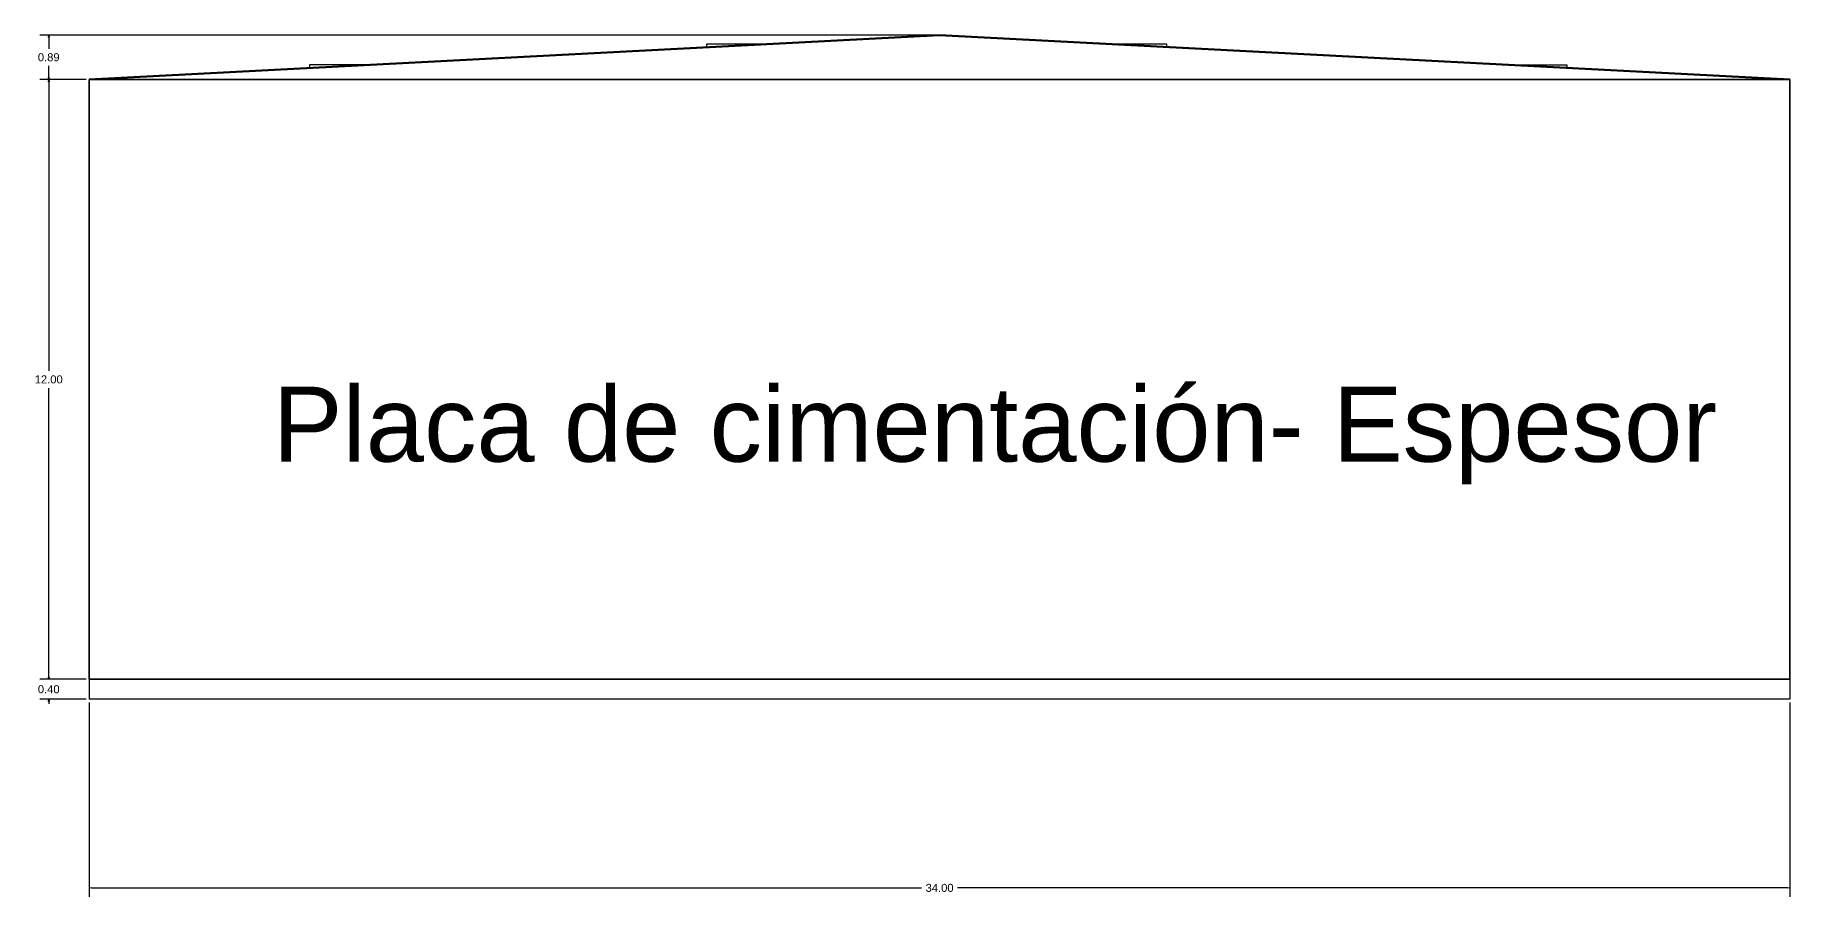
# Model space of a CAD drawing. Header units: metres. Extents: x -1 to 720, y -8 to 179.
# Drawn here: x 179.9 to 214.99, y 115.8 to 133.05 of the extents above; entities that cross this region are included whole.
import ezdxf

# ---------------------------------------------------------------- set-up
doc = ezdxf.new("R2010")
doc.units = ezdxf.units.M
doc.header["$PDMODE"] = 34
for name, color, linetype in [('0-Dimension', 9, 'Continuous'), ('E-AUXL', 7, 'Continuous'), ('S-FNDN', 7, 'Continuous'), ('S-PLAT', 7, 'Continuous')]:
    doc.layers.add(name, color=color, linetype=linetype)
doc.layers.add('A-FLOR', color=252, linetype='Continuous', lineweight=35)
doc.layers.add('A-ROOF', color=226, linetype='Continuous', lineweight=53)
doc.styles.get("Standard").update_dxf_attribs({"font": 'arial.ttf'})
doc.dimstyles.new('DAPC Standard', dxfattribs={"dimtxt": 0.3, "dimasz": 0.18, "dimexe": 0.18, "dimexo": 0.0625, "dimgap": 0.09, "dimtad": 0, "dimtih": 1, "dimtoh": 1, "dimzin": 0, "dimdsep": 46, "dimtxsty": 'Standard', "dimblk": 'CLOSEDBLANK', "dimcen": 0.09, "dimazin": 0, "dimtfac": 1, "dimtofl": 0, "dimtmove": 0, "dimatfit": 3, "dimfxl": 1, "dimtolj": 1, "dimtzin": 0, "dimarcsym": 0})

# ---------------------------------------------------------------- blocks, each defined once
blk = doc.blocks.new('_ClosedBlank')
at = {"color": 0, "linetype": 'ByBlock', "lineweight": -2}
for p, q in [((-1, 0.17), (0, 0)), ((-1, 0.17), (-1, -0.17)), ((0, 0), (-1, -0.17))]:
    blk.add_line(p, q, dxfattribs=at)
blk = doc.blocks.new('*D219')
at = {"layer": '0-Dimension', "color": 0, "lineweight": -2, "transparency": 16777216}
for p, q in [((180.923, 120.156), (179.994, 120.156)), ((180.174, 120.201), (180.174, 120.246)), ((180.923, 119.756), (179.994, 119.756)), ((180.174, 119.711), (180.174, 119.666))]:
    blk.add_line(p, q, dxfattribs=at)
at = {"layer": 'Defpoints', "color": 0, "transparency": 16777216}
for p in [(180.174, 120.156), (180.985, 120.156), (180.985, 119.756)]:
    blk.add_point(p, dxfattribs=at)
at = {"layer": '0-Dimension', "color": 0, "lineweight": -2, "transparency": 16777216, "xscale": 0.045, "yscale": 0.045, "zscale": 0.045}
for p, rotation in [((180.174, 120.156), 270), ((180.174, 119.756), 90)]:
    blk.add_blockref('_ClosedBlank', p, dxfattribs=dict(at, rotation=rotation))
at = {"layer": '0-Dimension', "color": 0, "transparency": 16777216, "insert": (180.174, 119.956), "char_height": 0.16, "attachment_point": 5}
blk.add_mtext('\\A1;0.40', dxfattribs=at)
blk = doc.blocks.new('*D220')
at = {"layer": '0-Dimension', "color": 0, "lineweight": -2, "transparency": 16777216}
for p, q in [((180.923, 132.156), (179.994, 132.156)), ((180.174, 132.111), (180.174, 126.328)), ((180.174, 120.201), (180.174, 125.984)), ((180.923, 120.156), (179.994, 120.156))]:
    blk.add_line(p, q, dxfattribs=at)
at = {"layer": 'Defpoints', "color": 0, "transparency": 16777216}
for p in [(180.174, 132.156), (180.985, 132.156), (180.985, 120.156)]:
    blk.add_point(p, dxfattribs=at)
at = {"layer": '0-Dimension', "color": 0, "lineweight": -2, "transparency": 16777216, "xscale": 0.045, "yscale": 0.045, "zscale": 0.045}
for p, rotation in [((180.174, 132.156), 90), ((180.174, 120.156), 270)]:
    blk.add_blockref('_ClosedBlank', p, dxfattribs=dict(at, rotation=rotation))
at = {"layer": '0-Dimension', "color": 0, "transparency": 16777216, "insert": (180.174, 126.156), "char_height": 0.16, "attachment_point": 5}
blk.add_mtext('\\A1;12.00', dxfattribs=at)
blk = doc.blocks.new('*D221')
at = {"layer": '0-Dimension', "color": 0, "lineweight": -2, "transparency": 16777216}
for p, q in [((197.923, 133.047), (179.994, 133.047)), ((180.174, 133.002), (180.174, 132.773)), ((180.174, 132.201), (180.174, 132.43)), ((180.923, 132.156), (179.994, 132.156))]:
    blk.add_line(p, q, dxfattribs=at)
at = {"layer": 'Defpoints', "color": 0, "transparency": 16777216}
for p in [(180.174, 133.047), (197.985, 133.047), (180.985, 132.156)]:
    blk.add_point(p, dxfattribs=at)
at = {"layer": '0-Dimension', "color": 0, "lineweight": -2, "transparency": 16777216, "xscale": 0.045, "yscale": 0.045, "zscale": 0.045}
for p, rotation in [((180.174, 133.047), 90), ((180.174, 132.156), 270)]:
    blk.add_blockref('_ClosedBlank', p, dxfattribs=dict(at, rotation=rotation))
at = {"layer": '0-Dimension', "color": 0, "transparency": 16777216, "insert": (180.174, 132.602), "char_height": 0.16, "attachment_point": 5}
blk.add_mtext('\\A1;0.89', dxfattribs=at)
blk = doc.blocks.new('*D222')
at = {"layer": '0-Dimension', "color": 0, "lineweight": -2, "transparency": 16777216}
for p, q in [((180.985, 119.694), (180.985, 115.801)), ((214.985, 119.694), (214.985, 115.801)), ((181.03, 115.981), (197.626, 115.981)), ((214.94, 115.981), (198.345, 115.981))]:
    blk.add_line(p, q, dxfattribs=at)
at = {"layer": 'Defpoints', "color": 0, "transparency": 16777216}
for p in [(180.985, 119.756), (214.985, 119.756), (214.985, 115.981)]:
    blk.add_point(p, dxfattribs=at)
at = {"layer": '0-Dimension', "color": 0, "lineweight": -2, "transparency": 16777216, "xscale": 0.045, "yscale": 0.045, "zscale": 0.045, "rotation": 180}
blk.add_blockref('_ClosedBlank', (180.985, 115.981), dxfattribs=at)
at = {"layer": '0-Dimension', "color": 0, "lineweight": -2, "transparency": 16777216, "xscale": 0.045, "yscale": 0.045, "zscale": 0.045}
blk.add_blockref('_ClosedBlank', (214.985, 115.981), dxfattribs=at)
at = {"layer": '0-Dimension', "color": 0, "transparency": 16777216, "insert": (197.985, 115.981), "char_height": 0.16, "attachment_point": 5}
blk.add_mtext('\\A1;34.00', dxfattribs=at)

msp = doc.modelspace()

# ---------------------------------------------------------------- linework, layer by layer
at = {"layer": 'A-FLOR'}
msp.add_lwpolyline([(180.985, 132.156), (180.985, 120.156), (214.985, 120.156), (214.985, 132.156)], close=True, dxfattribs=at)
at = {"layer": 'A-ROOF'}
for p, q in [((180.985, 132.156), (197.985, 133.047)), ((197.985, 133.047), (214.985, 132.156))]:
    msp.add_line(p, q, dxfattribs=at)
at = {"layer": 'E-AUXL'}
for p, q in [((194.524, 132.866), (193.324, 132.866)), ((193.324, 132.866), (193.324, 132.803)), ((201.324, 132.872), (202.524, 132.872)), ((202.524, 132.872), (202.524, 132.809)), ((186.585, 132.45), (185.385, 132.45)), ((185.385, 132.45), (185.385, 132.387)), ((186.524, 132.45), (186.524, 132.446)), ((209.324, 132.453), (210.524, 132.453)), ((210.524, 132.453), (210.524, 132.39)), ((186.524, 132.156), (194.524, 132.156))]:
    msp.add_line(p, q, dxfattribs=at)
for points in [[(185.385, 132.156), (180.985, 132.156), (186.585, 132.156)], [(201.324, 132.156), (194.524, 132.156), (202.524, 132.156), (209.324, 132.156)]]:
    msp.add_lwpolyline(points, dxfattribs=at)
at = {"layer": 'S-FNDN'}
for p, q in [((180.985, 120.156), (180.985, 119.756)), ((214.985, 120.156), (214.985, 119.756)), ((214.985, 119.756), (180.985, 119.756))]:
    msp.add_line(p, q, dxfattribs=at)
msp.add_lwpolyline([(180.985, 132.156), (180.985, 120.156), (214.985, 120.156), (214.985, 132.156)], dxfattribs=at)
at = {"layer": 'S-PLAT'}
for p in [(180.985, 132.156), (214.985, 132.156)]:
    msp.add_line(p, (197.985, 133.047), dxfattribs=at)

# ---------------------------------------------------------------- texts
at = {"layer": 'S-FNDN', "insert": (184.65, 126.011), "char_height": 1.5, "attachment_point": 1}
msp.add_mtext_dynamic_manual_height_columns('\\pxtc11;Placa de cimentación- Espesor', width=30.18609, gutter_width=7.5, heights=[1.925], dxfattribs=at)

# ---------------------------------------------------------------- dimensions: what is measured, and where the dimension line sits
at = {"layer": '0-Dimension'}
for base, p1, p2, override, picture, middle in [((180.174, 133.047), (180.985, 132.156), (197.985, 133.047), {"dimtxt": 0.16, "dimasz": 0.045, "dimtmove": 1}, '*D221', (180.174, 132.602)), ((180.174, 132.156), (180.985, 120.156), (180.985, 132.156), {"dimtxt": 0.16, "dimasz": 0.045, "dimtmove": 1}, '*D220', (180.174, 126.156)), ((180.174, 120.156), (180.985, 119.756), (180.985, 120.156), {"dimtxt": 0.16, "dimasz": 0.045}, '*D219', (180.174, 119.956))]:
    dim = msp.add_linear_dim(base=base, p1=p1, p2=p2, angle=90, dimstyle='DAPC Standard', override=override, dxfattribs=at)
    dim.commit()
    dim.dimension.update_dxf_attribs({"geometry": picture, "text_midpoint": middle})
dim = msp.add_linear_dim(base=(214.985, 115.981), p1=(180.985, 119.756), p2=(214.985, 119.756), dimstyle='DAPC Standard', override={"dimtxt": 0.16, "dimasz": 0.045}, dxfattribs=at)
dim.commit()
dim.dimension.update_dxf_attribs({"geometry": '*D222', "text_midpoint": (197.985, 115.981)})

doc.saveas('drawing.dxf')
